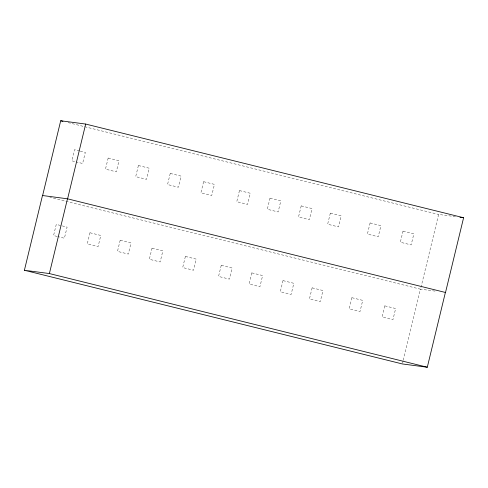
<?xml version="1.0" encoding="UTF-8"?>
<svg xmlns="http://www.w3.org/2000/svg" width="488" height="488" viewBox="0 0 488 488"><rect width="100%" height="100%" fill="white"/><g stroke="black" fill="none" stroke-linecap="round" stroke-linejoin="round"><path stroke-width="0.37" stroke-dasharray="2.44 1.83" d="M402.496 363.194L403.033 360.974M403.21 360.235L420.4 289.177L435.961 291.232M455.517 216.666L438.614 214.439L420.528 289.195L49.88 197.341M68.094 122.604L438.614 214.439M79.532 150.932L74.481 149.682L71.791 160.808L75.396 161.699M80.258 151.115L85.315 152.366L82.618 163.492L76.122 161.882M57.188 236.442L53.576 235.545L56.266 224.419L67.1 227.109L64.41 238.229L57.907 236.619M89.957 232.77L87.267 243.896L98.094 246.58L100.79 235.454L89.957 232.77M108.165 158.033L105.475 169.159L116.309 171.843L118.999 160.717L108.165 158.033M120.176 240.261L117.486 251.387L128.32 254.071L131.01 242.945L120.176 240.261M138.391 165.524L135.701 176.644L146.528 179.334L149.224 168.208L138.391 165.524M152.024 248.154L149.334 259.281L160.168 261.964L162.858 250.838L152.024 248.154M170.239 173.417L167.549 184.543L178.376 187.227L181.066 176.101L170.239 173.417M185.385 256.426L182.695 267.552L193.529 270.236L196.219 259.11L185.385 256.426M203.6 181.682L200.91 192.809L211.743 195.493L214.433 184.373L203.6 181.682M221.241 265.313L218.551 276.434L229.384 279.124L232.075 267.997L221.241 265.313M239.456 190.57L236.765 201.696L247.599 204.381L250.289 193.254L239.456 190.57M251.79 272.884L249.1 284.01L259.933 286.694L262.623 275.567L251.79 272.884M270.004 198.146L267.308 209.267L278.142 211.951L280.832 200.83L270.004 198.146M282.985 280.618L280.295 291.739L291.129 294.423L293.819 283.302L282.985 280.618M301.2 205.875L298.51 217.001L309.343 219.685L312.033 208.559L301.2 205.875M312.125 287.841L309.435 298.961L320.268 301.645L322.958 290.525L312.125 287.841M330.339 213.097L327.649 224.224L338.477 226.908L341.173 215.781L330.339 213.097M351.879 297.692L349.188 308.819L360.022 311.503L362.712 300.376L351.879 297.692M370.093 222.949L367.403 234.075L378.237 236.759L380.927 225.639L370.093 222.949M384.812 305.854L382.116 316.98L392.95 319.664L395.64 308.538L384.812 305.854M403.021 231.111L400.331 242.237L411.164 244.921L413.855 233.801L403.021 231.111"/><path stroke-width="0.73" d="M24.4 270.267L42.486 195.511L67.6 198.823L85.681 124.062L463.6 217.733L445.514 292.489L67.472 198.805L49.386 273.561L24.4 270.267L402.319 363.938L427.299 367.232L445.385 292.471M42.615 195.529L60.701 120.768L85.681 124.062M459.928 217.251L463.6 217.733M60.701 120.768L62.915 121.323M49.386 273.561L427.299 367.232"/></g></svg>
